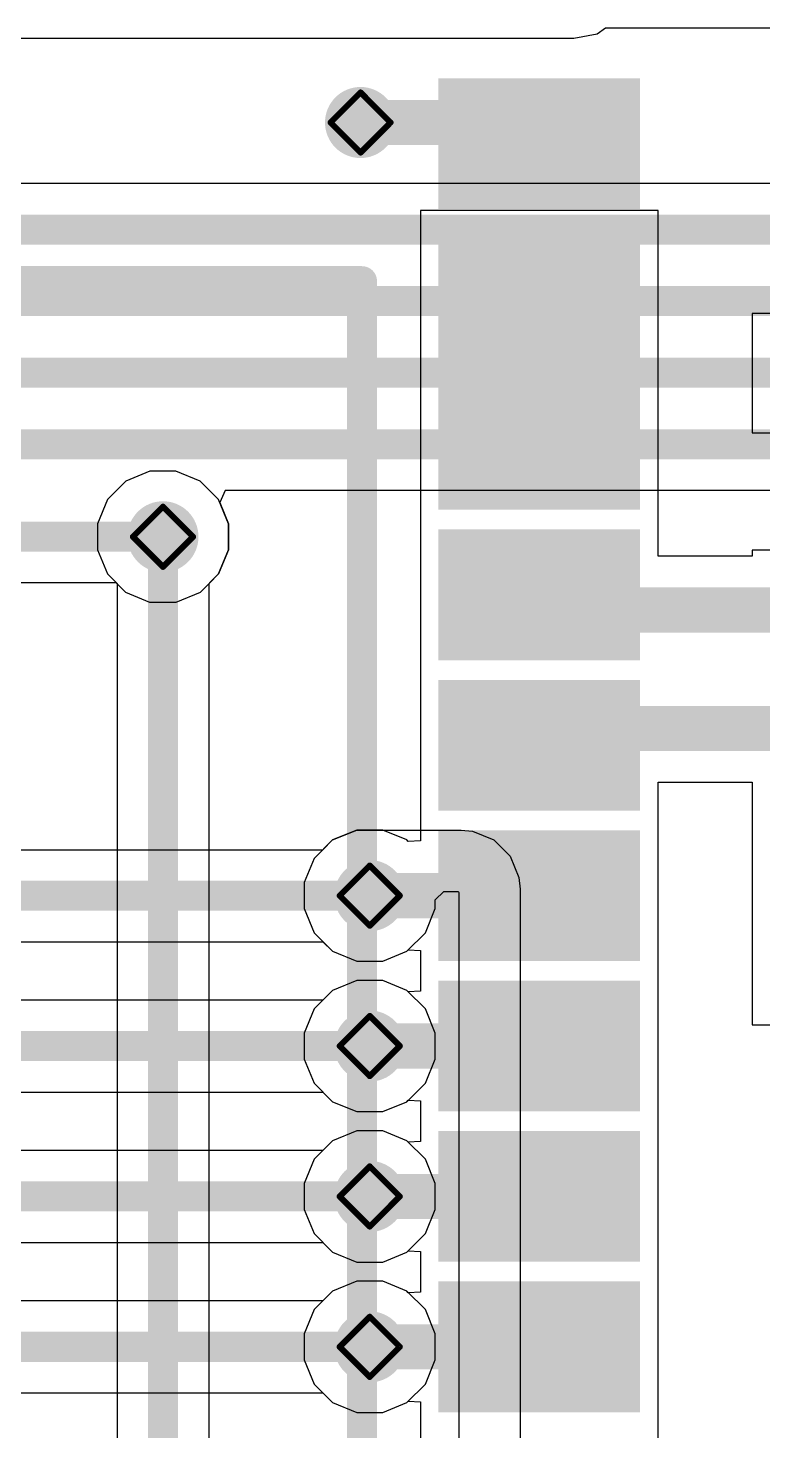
# Model space of a CAD drawing. Header units: inches. Extents: x -4 to 238, y -5 to 115.
# Drawn here: x 55.45 to 61.66, y 37.08 to 48.92 of the extents above; entities that cross this region are included whole.
import ezdxf

# ---------------------------------------------------------------- set-up
doc = ezdxf.new("R2010")
doc.units = ezdxf.units.IN
for name, color, linetype in [('Bottom Layer', 5, 'Continuous'), ('Drill Drawing', 1, 'Continuous'), ('Mechanical 13', 56, 'Continuous'), ('Top Layer', 1, 'Continuous'), ('Top Paste', 8, 'Continuous'), ('Top Solder', 216, 'Continuous'), ('Via Holes', 16, 'Continuous')]:
    doc.layers.add(name, color=color, linetype=linetype)

# ---------------------------------------------------------------- blocks, each defined once
blk = doc.blocks.new('41_SMD_M______8')
at = {"layer": 'Top Layer'}
for points in [[(8, 9.33), (9.5, 9.33), (9.5, 8.43), (8, 8.43)], [(8, 8.06), (9.5, 8.06), (9.5, 7.16), (8, 7.16)], [(8, 6.79), (9.5, 6.79), (9.5, 5.89), (8, 5.89)], [(8, 5.52), (9.5, 5.52), (9.5, 4.62), (8, 4.62)], [(8, 4.25), (9.5, 4.25), (9.5, 3.35), (8, 3.35)], [(8, 2.98), (9.5, 2.98), (9.5, 2.08), (8, 2.08)], [(8, 1.71), (9.5, 1.71), (9.5, 0.81), (8, 0.81)], [(8, 0.44), (9.5, 0.44), (9.5, -0.46), (8, -0.46)], [(8, -0.83), (9.5, -0.83), (9.5, -1.73), (8, -1.73)]]:
    blk.add_hatch(color=1, dxfattribs=at).paths.add_polyline_path(points)
at = {"layer": 'Top Paste'}
for points in [[(8, 9.33), (9.5, 9.33), (9.5, 8.43), (8, 8.43)], [(8, 8.06), (9.5, 8.06), (9.5, 7.16), (8, 7.16)], [(8, 6.79), (9.5, 6.79), (9.5, 5.89), (8, 5.89)], [(8, 5.52), (9.5, 5.52), (9.5, 4.62), (8, 4.62)], [(8, 4.25), (9.5, 4.25), (9.5, 3.35), (8, 3.35)], [(8, 2.98), (9.5, 2.98), (9.5, 2.08), (8, 2.08)], [(8, 1.71), (9.5, 1.71), (9.5, 0.81), (8, 0.81)], [(8, 0.44), (9.5, 0.44), (9.5, -0.46), (8, -0.46)], [(8, -0.83), (9.5, -0.83), (9.5, -1.73), (8, -1.73)]]:
    blk.add_hatch(color=8, dxfattribs=at).paths.add_polyline_path(points)
at = {"layer": 'Top Solder'}
for points in [[(7.898, 9.432), (9.602, 9.432), (9.602, 8.328), (7.898, 8.328)], [(7.898, 8.162), (9.602, 8.162), (9.602, 7.058), (7.898, 7.058)], [(7.898, 6.892), (9.602, 6.892), (9.602, 5.788), (7.898, 5.788)], [(7.898, 5.622), (9.602, 5.622), (9.602, 4.518), (7.898, 4.518)], [(7.898, 4.352), (9.602, 4.352), (9.602, 3.248), (7.898, 3.248)], [(7.898, 3.082), (9.602, 3.082), (9.602, 1.978), (7.898, 1.978)], [(7.898, 1.812), (9.602, 1.812), (9.602, 0.708), (7.898, 0.708)], [(7.898, 0.542), (9.602, 0.542), (9.602, -0.562), (7.898, -0.562)], [(7.898, -0.728), (9.602, -0.728), (9.602, -1.832), (7.898, -1.832)]]:
    blk.add_hatch(color=216, dxfattribs=at).paths.add_polyline_path(points)

msp = doc.modelspace()

# ---------------------------------------------------------------- hatches: boundary and pattern name
at = {"layer": 'Bottom Layer'}
h = msp.add_hatch(color=5, dxfattribs=at)
edge = h.paths.add_edge_path()
edge.add_arc((58.26, 48.126), 0.3, 0, 360)
h = msp.add_hatch(color=5, dxfattribs=at)
edge = h.paths.add_edge_path()
edge.add_arc((56.591, 44.628), 0.3, 0, 360)
h = msp.add_hatch(color=5, dxfattribs=at)
edge = h.paths.add_edge_path()
edge.add_arc((58.338, 41.598), 0.3, 0, 360)
h = msp.add_hatch(color=5, dxfattribs=at)
edge = h.paths.add_edge_path()
edge.add_arc((58.338, 40.328), 0.3, 0, 360)
h = msp.add_hatch(color=5, dxfattribs=at)
edge = h.paths.add_edge_path()
edge.add_arc((58.338, 39.058), 0.3, 0, 360)
h = msp.add_hatch(color=5, dxfattribs=at)
edge = h.paths.add_edge_path()
edge.add_arc((58.338, 37.788), 0.3, 0, 360)
at = {"layer": 'Top Layer'}
h = msp.add_hatch(color=1, dxfattribs=at)
edge = h.paths.add_edge_path()
edge.add_arc((58.26, 48.126), 0.3, 0, 360)
h = msp.add_hatch(color=1, dxfattribs=at)
edge = h.paths.add_edge_path()
edge.add_arc((56.591, 44.628), 0.3, 0, 360)
h = msp.add_hatch(color=1, dxfattribs=at)
edge = h.paths.add_edge_path()
edge.add_arc((58.338, 41.598), 0.3, 0, 360)
h = msp.add_hatch(color=1, dxfattribs=at)
edge = h.paths.add_edge_path()
edge.add_arc((58.338, 40.328), 0.3, 0, 360)
h = msp.add_hatch(color=1, dxfattribs=at)
edge = h.paths.add_edge_path()
edge.add_arc((58.338, 39.058), 0.3, 0, 360)
h = msp.add_hatch(color=1, dxfattribs=at)
edge = h.paths.add_edge_path()
edge.add_arc((58.338, 37.788), 0.3, 0, 360)
at = {"layer": 'Via Holes'}
h = msp.add_hatch(color=7, dxfattribs=at)
edge = h.paths.add_edge_path()
edge.add_arc((58.26, 48.126), 0.15, 0, 360)
h = msp.add_hatch(color=7, dxfattribs=at)
edge = h.paths.add_edge_path()
edge.add_arc((56.591, 44.628), 0.15, 0, 360)
h = msp.add_hatch(color=7, dxfattribs=at)
edge = h.paths.add_edge_path()
edge.add_arc((58.338, 41.598), 0.15, 0, 360)
h = msp.add_hatch(color=7, dxfattribs=at)
edge = h.paths.add_edge_path()
edge.add_arc((58.338, 40.328), 0.15, 0, 360)
h = msp.add_hatch(color=7, dxfattribs=at)
edge = h.paths.add_edge_path()
edge.add_arc((58.338, 39.058), 0.15, 0, 360)
h = msp.add_hatch(color=7, dxfattribs=at)
edge = h.paths.add_edge_path()
edge.add_arc((58.338, 37.788), 0.15, 0, 360)

# ---------------------------------------------------------------- linework, layer by layer
at = {"layer": 'Bottom Layer'}
for p, q in [((60.26, 48.876), (60.331, 48.924)), ((60.331, 48.924), (75.106, 48.924)), ((41.977, 48.837), (60.062, 48.837)), ((60.062, 48.837), (60.26, 48.876)), ((84.108, 47.611), (46.775, 47.611)), ((57.116, 45.019), (57.071, 44.918)), ((63.052, 45.019), (57.116, 45.019)), ((57.071, 44.918), (57.145, 44.738)), ((57.145, 44.738), (57.145, 44.518)), ((57.145, 44.518), (57.061, 44.314)), ((57.061, 44.314), (56.905, 44.158)), ((56.196, 44.239), (30.265, 44.239)), ((56.277, 44.158), (56.196, 44.239)), ((56.481, 44.074), (56.277, 44.158)), ((56.701, 44.074), (56.481, 44.074)), ((56.905, 44.158), (56.701, 44.074)), ((57.943, 41.986), (58.024, 42.068)), ((58.024, 42.068), (58.228, 42.152)), ((58.228, 42.152), (59.11, 42.152)), ((59.11, 42.152), (59.207, 42.142)), ((59.207, 42.142), (59.387, 42.068)), ((59.387, 42.068), (59.524, 41.93)), ((47.092, 41.986), (57.943, 41.986)), ((59.524, 41.93), (59.599, 41.751)), ((59.599, 41.751), (59.608, 41.653)), ((58.892, 41.562), (58.964, 41.634)), ((58.964, 41.634), (59.081, 41.634)), ((59.081, 41.634), (59.088, 41.631)), ((59.088, 41.631), (59.09, 41.624)), ((59.09, 41.624), (59.09, 34.876)), ((59.608, 41.653), (59.608, 41.653)), ((59.608, 41.653), (59.608, 7.473)), ((58.808, 41.284), (58.892, 41.488)), ((58.892, 41.488), (58.892, 41.562)), ((58.652, 41.128), (58.808, 41.284)), ((34.507, 41.209), (57.943, 41.209)), ((57.943, 41.209), (58.024, 41.128)), ((58.024, 41.128), (58.228, 41.044)), ((58.448, 41.044), (58.652, 41.128)), ((58.228, 41.044), (58.448, 41.044)), ((58.228, 40.882), (58.024, 40.798)), ((58.448, 40.882), (58.228, 40.882)), ((58.652, 40.798), (58.448, 40.882)), ((58.024, 40.798), (57.943, 40.716)), ((58.808, 40.642), (58.652, 40.798)), ((57.943, 40.716), (35.015, 40.716)), ((58.892, 40.438), (58.808, 40.642)), ((58.892, 40.218), (58.892, 40.438)), ((58.808, 40.014), (58.892, 40.218)), ((35.116, 39.939), (57.943, 39.939)), ((57.943, 39.939), (58.024, 39.858)), ((58.652, 39.858), (58.808, 40.014)), ((58.024, 39.858), (58.228, 39.774)), ((58.448, 39.774), (58.652, 39.858)), ((58.228, 39.774), (58.448, 39.774)), ((58.228, 39.612), (58.024, 39.528)), ((58.448, 39.612), (58.228, 39.612)), ((58.652, 39.528), (58.448, 39.612)), ((57.943, 39.446), (35.706, 39.446)), ((58.024, 39.528), (57.943, 39.446)), ((58.808, 39.372), (58.652, 39.528)), ((58.892, 39.168), (58.808, 39.372)), ((58.892, 38.948), (58.892, 39.168)), ((58.808, 38.744), (58.892, 38.948)), ((58.652, 38.588), (58.808, 38.744)), ((35.605, 38.669), (57.943, 38.669)), ((57.943, 38.669), (58.024, 38.588)), ((58.024, 38.588), (58.228, 38.504)), ((58.228, 38.504), (58.448, 38.504)), ((58.448, 38.504), (58.652, 38.588)), ((58.228, 38.342), (58.024, 38.258)), ((58.448, 38.342), (58.228, 38.342)), ((58.652, 38.258), (58.448, 38.342)), ((57.943, 38.176), (36.116, 38.176)), ((58.024, 38.258), (57.943, 38.176)), ((58.808, 38.102), (58.652, 38.258)), ((58.892, 37.898), (58.808, 38.102)), ((58.892, 37.678), (58.892, 37.898)), ((58.808, 37.474), (58.892, 37.678)), ((58.652, 37.318), (58.808, 37.474)), ((36.116, 37.399), (57.943, 37.399)), ((57.943, 37.399), (58.024, 37.318)), ((58.024, 37.318), (58.228, 37.234)), ((58.448, 37.234), (58.652, 37.318)), ((58.228, 37.234), (58.448, 37.234))]:
    msp.add_line(p, q, dxfattribs=at)
for points in [[(46.38, 47.222, 0.254, 0.254, 0), (84.108, 47.222, 0.254, 0.254, 0)], [(45.568, 46.618, 0.254, 0.254, 0), (82.526, 46.618, 0.254, 0.254, 0)], [(44.628, 46.013, 0.254, 0.254, 0), (81.882, 46.013, 0.254, 0.254, 0)], [(43.942, 45.408, 0.254, 0.254, 0), (63.052, 45.408, 0.254, 0.254, 0)], [(17.061, 44.628, 0.254, 0.254, 0), (56.591, 44.628, 0.254, 0.254, 0)], [(34.406, 41.598, 0.254, 0.254, 0), (58.338, 41.598, 0.254, 0.254, 0)], [(35.015, 40.328, 0.254, 0.254, 0), (58.338, 40.328, 0.254, 0.254, 0)], [(35.605, 39.058, 0.254, 0.254, 0), (58.338, 39.058, 0.254, 0.254, 0)], [(36.116, 37.788, 0.254, 0.254, 0), (58.338, 37.788, 0.254, 0.254, 0)]]:
    msp.add_lwpolyline(points, format="xyseb", dxfattribs=at)
for points in [[(56.528, 44.628, 0.127, 0.127, 1), (56.655, 44.628, 0.127, 0.127, 1)], [(58.275, 41.598, 0.127, 0.127, 1), (58.402, 41.598, 0.127, 0.127, 1)], [(58.275, 40.328, 0.127, 0.127, 1), (58.402, 40.328, 0.127, 0.127, 1)], [(58.275, 39.058, 0.127, 0.127, 1), (58.402, 39.058, 0.127, 0.127, 1)], [(58.275, 37.788, 0.127, 0.127, 1), (58.402, 37.788, 0.127, 0.127, 1)]]:
    msp.add_lwpolyline(points, format="xyseb", close=True, dxfattribs=at)
at = {"layer": 'Drill Drawing'}
for points in [[(58.006, 48.126, 0.0508, 0.0508, 0), (58.26, 48.38, 0.0508, 0.0508, 0)], [(58.26, 48.38, 0.0508, 0.0508, 0), (58.514, 48.126, 0.0508, 0.0508, 0)], [(58.006, 48.126, 0.0508, 0.0508, 0), (58.26, 47.872, 0.0508, 0.0508, 0)], [(58.26, 47.872, 0.0508, 0.0508, 0), (58.514, 48.126, 0.0508, 0.0508, 0)], [(56.337, 44.628, 0.0508, 0.0508, 0), (56.591, 44.882, 0.0508, 0.0508, 0)], [(56.591, 44.882, 0.0508, 0.0508, 0), (56.845, 44.628, 0.0508, 0.0508, 0)], [(56.337, 44.628, 0.0508, 0.0508, 0), (56.591, 44.374, 0.0508, 0.0508, 0)], [(56.591, 44.374, 0.0508, 0.0508, 0), (56.845, 44.628, 0.0508, 0.0508, 0)], [(58.084, 41.598, 0.0508, 0.0508, 0), (58.338, 41.852, 0.0508, 0.0508, 0)], [(58.338, 41.852, 0.0508, 0.0508, 0), (58.592, 41.598, 0.0508, 0.0508, 0)], [(58.084, 41.598, 0.0508, 0.0508, 0), (58.338, 41.344, 0.0508, 0.0508, 0)], [(58.338, 41.344, 0.0508, 0.0508, 0), (58.592, 41.598, 0.0508, 0.0508, 0)], [(58.084, 40.328, 0.0508, 0.0508, 0), (58.338, 40.582, 0.0508, 0.0508, 0)], [(58.338, 40.582, 0.0508, 0.0508, 0), (58.592, 40.328, 0.0508, 0.0508, 0)], [(58.084, 40.328, 0.0508, 0.0508, 0), (58.338, 40.074, 0.0508, 0.0508, 0)], [(58.338, 40.074, 0.0508, 0.0508, 0), (58.592, 40.328, 0.0508, 0.0508, 0)], [(58.084, 39.058, 0.0508, 0.0508, 0), (58.338, 39.312, 0.0508, 0.0508, 0)], [(58.338, 39.312, 0.0508, 0.0508, 0), (58.592, 39.058, 0.0508, 0.0508, 0)], [(58.084, 39.058, 0.0508, 0.0508, 0), (58.338, 38.804, 0.0508, 0.0508, 0)], [(58.338, 38.804, 0.0508, 0.0508, 0), (58.592, 39.058, 0.0508, 0.0508, 0)], [(58.084, 37.788, 0.0508, 0.0508, 0), (58.338, 38.042, 0.0508, 0.0508, 0)], [(58.338, 38.042, 0.0508, 0.0508, 0), (58.592, 37.788, 0.0508, 0.0508, 0)], [(58.084, 37.788, 0.0508, 0.0508, 0), (58.338, 37.534, 0.0508, 0.0508, 0)], [(58.338, 37.534, 0.0508, 0.0508, 0), (58.592, 37.788, 0.0508, 0.0508, 0)]]:
    msp.add_lwpolyline(points, format="xyseb", dxfattribs=at)
for points in [[(58.248, 48.38, 0.0254, 0.0254, 1), (58.273, 48.38, 0.0254, 0.0254, 1)], [(58.248, 48.38, 0.0254, 0.0254, 1), (58.273, 48.38, 0.0254, 0.0254, 1)], [(57.994, 48.126, 0.0254, 0.0254, 1), (58.019, 48.126, 0.0254, 0.0254, 1)], [(57.994, 48.126, 0.0254, 0.0254, 1), (58.019, 48.126, 0.0254, 0.0254, 1)], [(58.502, 48.126, 0.0254, 0.0254, 1), (58.527, 48.126, 0.0254, 0.0254, 1)], [(58.502, 48.126, 0.0254, 0.0254, 1), (58.527, 48.126, 0.0254, 0.0254, 1)], [(58.248, 47.872, 0.0254, 0.0254, 1), (58.273, 47.872, 0.0254, 0.0254, 1)], [(58.248, 47.872, 0.0254, 0.0254, 1), (58.273, 47.872, 0.0254, 0.0254, 1)], [(56.578, 44.882, 0.0254, 0.0254, 1), (56.604, 44.882, 0.0254, 0.0254, 1)], [(56.578, 44.882, 0.0254, 0.0254, 1), (56.604, 44.882, 0.0254, 0.0254, 1)], [(56.324, 44.628, 0.0254, 0.0254, 1), (56.35, 44.628, 0.0254, 0.0254, 1)], [(56.324, 44.628, 0.0254, 0.0254, 1), (56.35, 44.628, 0.0254, 0.0254, 1)], [(56.832, 44.628, 0.0254, 0.0254, 1), (56.858, 44.628, 0.0254, 0.0254, 1)], [(56.832, 44.628, 0.0254, 0.0254, 1), (56.858, 44.628, 0.0254, 0.0254, 1)], [(56.578, 44.374, 0.0254, 0.0254, 1), (56.604, 44.374, 0.0254, 0.0254, 1)], [(56.578, 44.374, 0.0254, 0.0254, 1), (56.604, 44.374, 0.0254, 0.0254, 1)], [(58.325, 41.852, 0.0254, 0.0254, 1), (58.351, 41.852, 0.0254, 0.0254, 1)], [(58.325, 41.852, 0.0254, 0.0254, 1), (58.351, 41.852, 0.0254, 0.0254, 1)], [(58.071, 41.598, 0.0254, 0.0254, 1), (58.097, 41.598, 0.0254, 0.0254, 1)], [(58.071, 41.598, 0.0254, 0.0254, 1), (58.097, 41.598, 0.0254, 0.0254, 1)], [(58.579, 41.598, 0.0254, 0.0254, 1), (58.605, 41.598, 0.0254, 0.0254, 1)], [(58.579, 41.598, 0.0254, 0.0254, 1), (58.605, 41.598, 0.0254, 0.0254, 1)], [(58.325, 41.344, 0.0254, 0.0254, 1), (58.351, 41.344, 0.0254, 0.0254, 1)], [(58.325, 41.344, 0.0254, 0.0254, 1), (58.351, 41.344, 0.0254, 0.0254, 1)], [(58.325, 40.582, 0.0254, 0.0254, 1), (58.351, 40.582, 0.0254, 0.0254, 1)], [(58.325, 40.582, 0.0254, 0.0254, 1), (58.351, 40.582, 0.0254, 0.0254, 1)], [(58.071, 40.328, 0.0254, 0.0254, 1), (58.097, 40.328, 0.0254, 0.0254, 1)], [(58.071, 40.328, 0.0254, 0.0254, 1), (58.097, 40.328, 0.0254, 0.0254, 1)], [(58.579, 40.328, 0.0254, 0.0254, 1), (58.605, 40.328, 0.0254, 0.0254, 1)], [(58.579, 40.328, 0.0254, 0.0254, 1), (58.605, 40.328, 0.0254, 0.0254, 1)], [(58.325, 40.074, 0.0254, 0.0254, 1), (58.351, 40.074, 0.0254, 0.0254, 1)], [(58.325, 40.074, 0.0254, 0.0254, 1), (58.351, 40.074, 0.0254, 0.0254, 1)], [(58.325, 39.312, 0.0254, 0.0254, 1), (58.351, 39.312, 0.0254, 0.0254, 1)], [(58.325, 39.312, 0.0254, 0.0254, 1), (58.351, 39.312, 0.0254, 0.0254, 1)], [(58.071, 39.058, 0.0254, 0.0254, 1), (58.097, 39.058, 0.0254, 0.0254, 1)], [(58.071, 39.058, 0.0254, 0.0254, 1), (58.097, 39.058, 0.0254, 0.0254, 1)], [(58.579, 39.058, 0.0254, 0.0254, 1), (58.605, 39.058, 0.0254, 0.0254, 1)], [(58.579, 39.058, 0.0254, 0.0254, 1), (58.605, 39.058, 0.0254, 0.0254, 1)], [(58.325, 38.804, 0.0254, 0.0254, 1), (58.351, 38.804, 0.0254, 0.0254, 1)], [(58.325, 38.804, 0.0254, 0.0254, 1), (58.351, 38.804, 0.0254, 0.0254, 1)], [(58.325, 38.042, 0.0254, 0.0254, 1), (58.351, 38.042, 0.0254, 0.0254, 1)], [(58.325, 38.042, 0.0254, 0.0254, 1), (58.351, 38.042, 0.0254, 0.0254, 1)], [(58.071, 37.788, 0.0254, 0.0254, 1), (58.097, 37.788, 0.0254, 0.0254, 1)], [(58.071, 37.788, 0.0254, 0.0254, 1), (58.097, 37.788, 0.0254, 0.0254, 1)], [(58.579, 37.788, 0.0254, 0.0254, 1), (58.605, 37.788, 0.0254, 0.0254, 1)], [(58.579, 37.788, 0.0254, 0.0254, 1), (58.605, 37.788, 0.0254, 0.0254, 1)], [(58.325, 37.534, 0.0254, 0.0254, 1), (58.351, 37.534, 0.0254, 0.0254, 1)], [(58.325, 37.534, 0.0254, 0.0254, 1), (58.351, 37.534, 0.0254, 0.0254, 1)]]:
    msp.add_lwpolyline(points, format="xyseb", close=True, dxfattribs=at)
at = {"layer": 'Mechanical 13'}
for points in [[(-1.727, 46.786, 0.254, 0.254, 0), (58.273, 46.786, 0.254, 0.254, 0)], [(58.273, 4.786, 0.254, 0.254, 0), (58.273, 46.786, 0.254, 0.254, 0)]]:
    msp.add_lwpolyline(points, format="xyseb", dxfattribs=at)
msp.add_lwpolyline([(58.209, 46.786, 0.127, 0.127, 1), (58.336, 46.786, 0.127, 0.127, 1)], format="xyseb", close=True, dxfattribs=at)
msp.add_lwpolyline([(58.209, 46.786, 0.127, 0.127, 1), (58.336, 46.786, 0.127, 0.127, 1)], format="xyseb", close=True, dxfattribs=at)
at = {"layer": 'Top Layer'}
for p, q in [((60.26, 48.876), (60.331, 48.924)), ((60.331, 48.924), (75.106, 48.924)), ((41.977, 48.837), (60.062, 48.837)), ((60.062, 48.837), (60.26, 48.876)), ((60.774, 47.382), (58.766, 47.382)), ((58.766, 47.382), (58.766, 46.112)), ((60.774, 45.974), (60.774, 47.382)), ((63.678, 46.514), (61.57, 46.514)), ((61.57, 46.514), (61.57, 45.506)), ((58.766, 46.112), (58.766, 46.112)), ((58.766, 46.112), (58.766, 44.704)), ((60.774, 44.842), (60.774, 45.974)), ((60.774, 45.974), (60.774, 45.974)), ((61.57, 45.506), (63.678, 45.506)), ((56.481, 45.182), (56.277, 45.097)), ((56.701, 45.182), (56.481, 45.182)), ((56.905, 45.097), (56.701, 45.182)), ((56.277, 45.097), (56.122, 44.942)), ((57.061, 44.942), (56.905, 45.097)), ((56.122, 44.942), (56.037, 44.738)), ((57.145, 44.738), (57.061, 44.942)), ((60.774, 44.463), (60.774, 44.842)), ((60.774, 44.842), (60.774, 44.842)), ((56.037, 44.738), (56.037, 44.518)), ((57.145, 44.518), (57.145, 44.738)), ((58.766, 44.704), (58.766, 44.704)), ((58.766, 44.704), (58.766, 43.434)), ((56.037, 44.518), (56.122, 44.314)), ((57.061, 44.314), (57.145, 44.518)), ((61.57, 44.463), (60.774, 44.463)), ((63.678, 44.514), (61.57, 44.514)), ((61.57, 44.514), (61.57, 44.463)), ((56.122, 44.314), (56.203, 44.233)), ((56.98, 44.233), (57.061, 44.314)), ((56.203, 44.233), (56.203, 36.091)), ((56.98, 36.091), (56.98, 44.233)), ((58.766, 43.434), (58.766, 42.061)), ((60.774, 42.164), (60.774, 42.557)), ((60.774, 42.557), (61.57, 42.557)), ((61.57, 42.557), (61.57, 41.506)), ((58.024, 42.068), (57.868, 41.912)), ((58.228, 42.152), (58.024, 42.068)), ((58.448, 42.152), (58.228, 42.152)), ((58.652, 42.068), (58.448, 42.152)), ((58.664, 42.055), (58.652, 42.068)), ((58.766, 42.061), (58.664, 42.055)), ((60.774, 40.894), (60.774, 42.164)), ((57.868, 41.912), (57.784, 41.708)), ((57.784, 41.708), (57.784, 41.488)), ((57.784, 41.488), (57.868, 41.284)), ((61.57, 41.506), (61.57, 40.506)), ((57.868, 41.284), (58.024, 41.128)), ((58.024, 41.128), (58.228, 41.044)), ((58.448, 41.044), (58.652, 41.128)), ((58.652, 41.128), (58.664, 41.14)), ((58.664, 41.14), (58.766, 41.134)), ((58.766, 41.134), (58.766, 40.791)), ((58.228, 41.044), (58.448, 41.044)), ((58.228, 40.882), (58.024, 40.798)), ((58.448, 40.882), (58.228, 40.882)), ((58.652, 40.798), (58.448, 40.882)), ((60.774, 39.624), (60.774, 40.894)), ((58.024, 40.798), (57.868, 40.642)), ((58.664, 40.785), (58.652, 40.798)), ((58.766, 40.791), (58.664, 40.785)), ((57.868, 40.642), (57.784, 40.438)), ((57.784, 40.438), (57.784, 40.218)), ((61.57, 40.506), (63.678, 40.506)), ((57.784, 40.218), (57.868, 40.014)), ((57.868, 40.014), (58.024, 39.858)), ((58.024, 39.858), (58.228, 39.774)), ((58.448, 39.774), (58.652, 39.858)), ((58.652, 39.858), (58.664, 39.87)), ((58.664, 39.87), (58.766, 39.864)), ((58.766, 39.864), (58.766, 39.521)), ((58.228, 39.774), (58.448, 39.774)), ((58.228, 39.612), (58.024, 39.528)), ((58.448, 39.612), (58.228, 39.612)), ((58.652, 39.528), (58.448, 39.612)), ((60.774, 38.354), (60.774, 39.624)), ((58.024, 39.528), (57.868, 39.372)), ((58.664, 39.515), (58.652, 39.528)), ((58.766, 39.521), (58.664, 39.515)), ((57.868, 39.372), (57.784, 39.168)), ((57.784, 39.168), (57.784, 38.948)), ((57.784, 38.948), (57.868, 38.744)), ((57.868, 38.744), (58.024, 38.588)), ((58.024, 38.588), (58.228, 38.504)), ((58.228, 38.504), (58.448, 38.504)), ((58.448, 38.504), (58.652, 38.588)), ((58.652, 38.588), (58.664, 38.6)), ((58.664, 38.6), (58.766, 38.594)), ((58.766, 38.594), (58.766, 38.251)), ((58.228, 38.342), (58.024, 38.258)), ((58.448, 38.342), (58.228, 38.342)), ((58.652, 38.258), (58.448, 38.342)), ((60.774, 37.084), (60.774, 38.354)), ((58.024, 38.258), (57.868, 38.102)), ((58.664, 38.245), (58.652, 38.258)), ((58.766, 38.251), (58.664, 38.245)), ((57.868, 38.102), (57.784, 37.898)), ((57.784, 37.898), (57.784, 37.678)), ((57.784, 37.678), (57.868, 37.474)), ((57.868, 37.474), (58.024, 37.318)), ((58.024, 37.318), (58.228, 37.234)), ((58.448, 37.234), (58.652, 37.318)), ((58.652, 37.318), (58.664, 37.33)), ((58.664, 37.33), (58.766, 37.324)), ((58.766, 37.324), (58.766, 36.981)), ((58.228, 37.234), (58.448, 37.234)), ((60.774, 35.814), (60.774, 37.084))]:
    msp.add_line(p, q, dxfattribs=at)
for points in [[(58.26, 48.126, 0.381, 0.381, 0), (59.77, 48.126, 0.381, 0.381, 0)], [(56.591, 36.091, 0.254, 0.254, 0), (56.591, 44.628, 0.254, 0.254, 0)], [(59.898, 44.01, 0.381, 0.381, -0.414214), (59.77, 44.138, 0.381, 0.381, 0)], [(59.898, 44.01, 0.381, 0.381, 0), (62.624, 44.01, 0.381, 0.381, 0)], [(59.77, 42.868, 0.381, 0.381, -0.414214), (59.912, 43.01, 0.381, 0.381, 0)], [(59.912, 43.01, 0.381, 0.381, 0), (62.624, 43.01, 0.381, 0.381, 0)], [(58.338, 41.598, 0.381, 0.381, 0), (59.77, 41.598, 0.381, 0.381, 0)], [(58.338, 40.328, 0.381, 0.381, 0), (59.77, 40.328, 0.381, 0.381, 0)], [(58.338, 39.058, 0.381, 0.381, 0), (59.77, 39.058, 0.381, 0.381, 0)], [(58.338, 37.788, 0.381, 0.381, 0), (59.77, 37.788, 0.381, 0.381, 0)]]:
    msp.add_lwpolyline(points, format="xyseb", dxfattribs=at)
for points in [[(58.165, 48.126, 0.191, 0.191, 1), (58.356, 48.126, 0.191, 0.191, 1)], [(59.675, 48.126, 0.191, 0.191, 1), (59.865, 48.126, 0.191, 0.191, 1)], [(56.528, 44.628, 0.127, 0.127, 1), (56.655, 44.628, 0.127, 0.127, 1)], [(59.675, 44.138, 0.191, 0.191, 1), (59.865, 44.138, 0.191, 0.191, 1)], [(59.802, 44.01, 0.191, 0.191, 1), (59.993, 44.01, 0.191, 0.191, 1)], [(59.802, 44.01, 0.191, 0.191, 1), (59.993, 44.01, 0.191, 0.191, 1)], [(59.817, 43.01, 0.191, 0.191, 1), (60.007, 43.01, 0.191, 0.191, 1)], [(59.817, 43.01, 0.191, 0.191, 1), (60.007, 43.01, 0.191, 0.191, 1)], [(59.675, 42.868, 0.191, 0.191, 1), (59.865, 42.868, 0.191, 0.191, 1)], [(58.243, 41.598, 0.191, 0.191, 1), (58.433, 41.598, 0.191, 0.191, 1)], [(59.675, 41.598, 0.191, 0.191, 1), (59.865, 41.598, 0.191, 0.191, 1)], [(58.243, 40.328, 0.191, 0.191, 1), (58.433, 40.328, 0.191, 0.191, 1)], [(59.675, 40.328, 0.191, 0.191, 1), (59.865, 40.328, 0.191, 0.191, 1)], [(58.243, 39.058, 0.191, 0.191, 1), (58.433, 39.058, 0.191, 0.191, 1)], [(59.675, 39.058, 0.191, 0.191, 1), (59.865, 39.058, 0.191, 0.191, 1)], [(58.243, 37.788, 0.191, 0.191, 1), (58.433, 37.788, 0.191, 0.191, 1)], [(59.675, 37.788, 0.191, 0.191, 1), (59.865, 37.788, 0.191, 0.191, 1)]]:
    msp.add_lwpolyline(points, format="xyseb", close=True, dxfattribs=at)

# ---------------------------------------------------------------- block references
msp.add_blockref('41_SMD_M______8', (51.02, 39.068))

doc.saveas('drawing.dxf')
